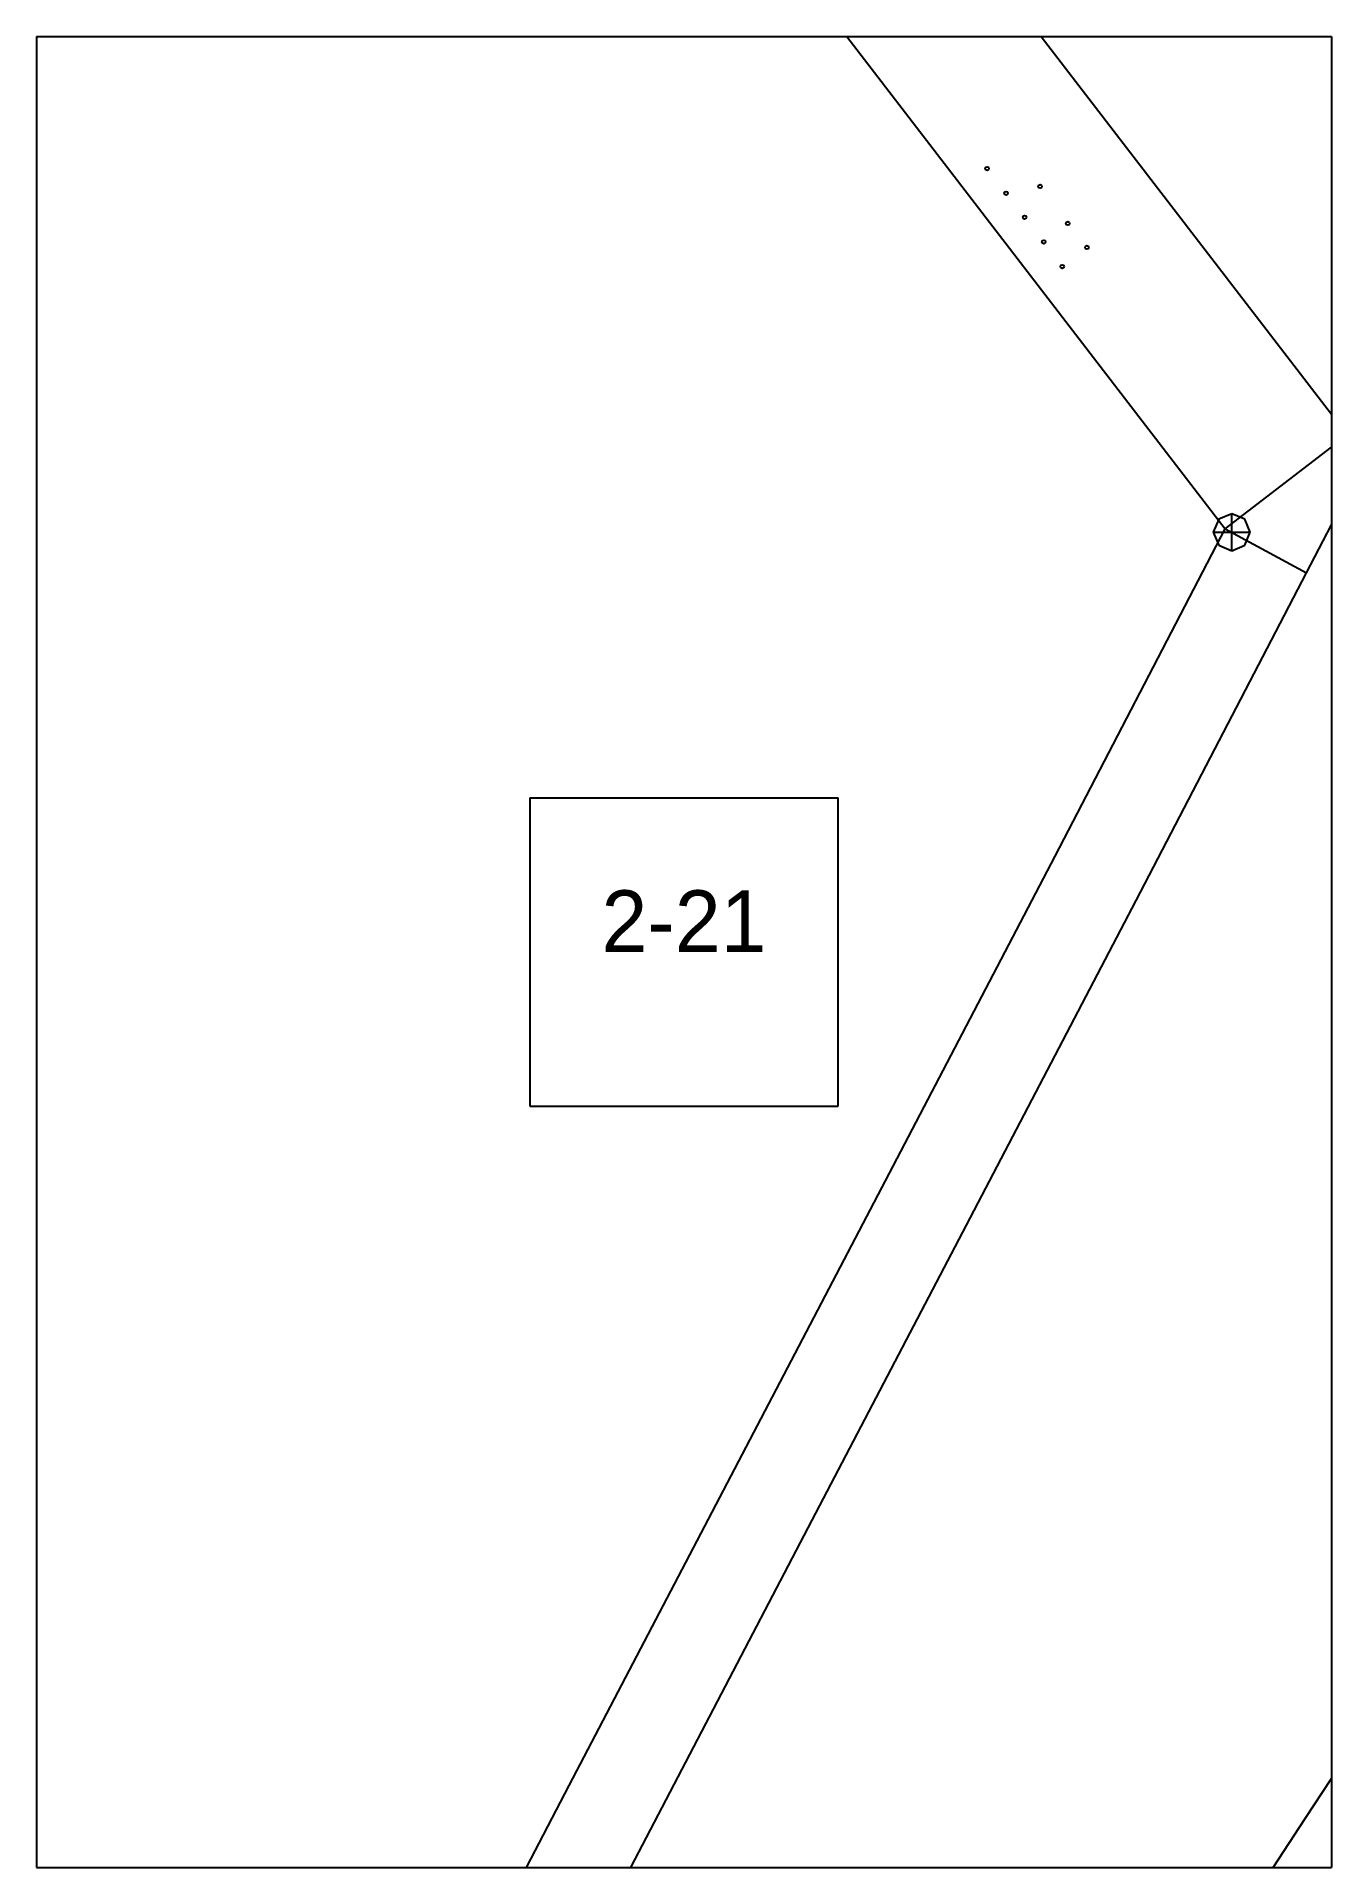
# Paper-space layout 'Plan 2-21' of a CAD drawing. Header units: metres, sheet in millimetres. Extents: x 0 to 210, y 0 to 297.
# The model-space entities are those that its viewports show. They can reach past a viewport. Long polylines and large blocks are cut down to what shows.
import ezdxf
from ezdxf.enums import TextEntityAlignment as Align

# ---------------------------------------------------------------- set-up
doc = ezdxf.new("R2010")
doc.units = ezdxf.units.M
for name, color, linetype in [('default', 7, 'Continuous'), ('mcircles', 7, 'Continuous'), ('TEXTLAYER', 7, 'Continuous'), ('VIEWPORTS', 7, 'Continuous')]:
    doc.layers.add(name, color=color, linetype=linetype)

msp = doc.modelspace()

# ---------------------------------------------------------------- linework, layer by layer
at = {"color": 9}
for p, q in [((4200, 0), (4200, -297)), ((4200, 0), (4200, -297)), ((4410, 0), (4410, -297)), ((4410, 0), (4410, -297)), ((3990, -297), (4200, -297)), ((3990, -297), (4200, -297)), ((4200, -297), (4410, -297)), ((4200, -297), (4200, -594)), ((4200, -297), (4410, -297)), ((4200, -297), (4200, -594)), ((4410, -297), (4620, -297)), ((4410, -297), (4410, -594)), ((4410, -297), (4620, -297)), ((4410, -297), (4410, -594)), ((4280, -420.5), (4330, -420.5)), ((4280, -420.5), (4280, -470.5)), ((4330, -470.5), (4330, -420.5)), ((4280, -470.5), (4330, -470.5)), ((3990, -594), (4200, -594)), ((3990, -594), (4200, -594)), ((4200, -594), (4410, -594)), ((4200, -594), (4200, -891)), ((4200, -594), (4410, -594)), ((4200, -594), (4200, -891)), ((4410, -594), (4620, -594)), ((4410, -594), (4410, -891)), ((4410, -594), (4620, -594)), ((4410, -594), (4410, -891))]:
    msp.add_line(p, q, dxfattribs=at)
at = {"layer": 'default', "color": 7, "linetype": 'Continuous'}
for p, q in [((4261.5, -164.97), (4412.6, -361.61)), ((4241.68, -180.2), (4392.77, -376.84)), ((4392.77, -376.84), (4412.6, -361.61)), ((4405.95, -384), (4415.57, -365.48)), ((4365.19, -429.97), (4392.77, -376.84)), ((4391.72, -375.28), (4390.84, -377.4)), ((4393.84, -374.4), (4391.72, -375.28)), ((4392.77, -376.84), (4405.95, -384)), ((4393.84, -380.4), (4393.84, -374.4)), ((4395.96, -375.28), (4393.84, -374.4)), ((4396.84, -377.4), (4395.96, -375.28)), ((4390.84, -377.4), (4396.84, -377.4)), ((4390.84, -377.4), (4391.72, -379.52)), ((4391.72, -379.52), (4393.84, -380.4)), ((4393.84, -380.4), (4395.96, -379.52)), ((4395.96, -379.52), (4396.84, -377.4)), ((4378.35, -437.17), (4405.95, -384)), ((4338.92, -480.22), (4365.19, -429.97)), ((4352.08, -487.42), (4378.35, -437.17)), ((4312.65, -530.47), (4338.92, -480.22)), ((4325.81, -537.67), (4352.08, -487.42)), ((4286.38, -580.73), (4312.65, -530.47)), ((4299.54, -587.93), (4325.81, -537.67)), ((4405.77, -586.07), (4436.82, -538.63)), ((4260.12, -630.99), (4286.38, -580.73)), ((4273.28, -638.18), (4299.54, -587.93)), ((4374.7, -633.51), (4405.77, -586.07))]:
    msp.add_line(p, q, dxfattribs=at)
at = {"layer": 'mcircles', "color": 7, "linetype": 'Continuous'}
for centre in [(4354.15, -318.4), (4357.25, -322.4), (4362.75, -321.3), (4360.25, -326.3), (4367.25, -327.3), (4363.35, -330.3), (4370.35, -331.2), (4366.35, -334.3)]:
    msp.add_circle(centre, 0.3, dxfattribs=at)

# ---------------------------------------------------------------- texts
at = {"layer": 'TEXTLAYER', "color": 1}
msp.add_text('2-21', height=10, dxfattribs=at).set_placement((4305, -445.5), align=Align.CENTER)

psp = doc.layouts.new('Plan 2-21')

# ---------------------------------------------------------------- viewports
at = {"layer": 'VIEWPORTS'}
psp.add_viewport(center=(105, 148.5), size=(210, 297), view_center_point=(4305, -445.5), view_height=297, dxfattribs=at)

doc.saveas('drawing.dxf')
